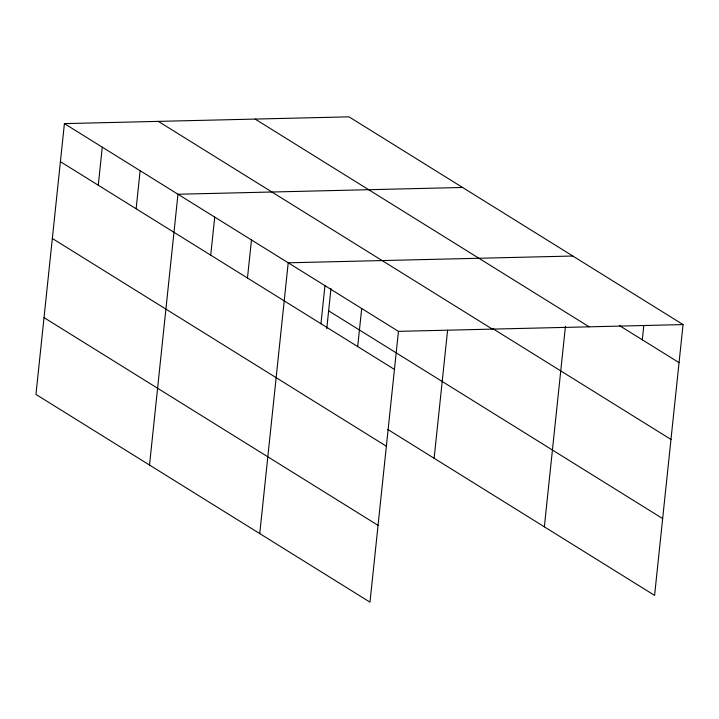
<?xml version="1.0" encoding="UTF-8"?>
<svg xmlns="http://www.w3.org/2000/svg" width="719" height="719" viewBox="0 0 719 719"><rect width="100%" height="100%" fill="white"/><g stroke="black" fill="none" stroke-linecap="round" stroke-linejoin="round"><path stroke-width="1.08" d="M64.413 123.614L35.95 394.416L369.979 602.154L398.443 331.351L64.413 123.614L349.021 116.846L683.05 324.584L654.587 595.386L387.757 429.432M98.269 185.232L102.269 147.161M136.125 208.771L140.124 170.709M149.516 465.049L177.979 194.247L462.587 187.47M210.721 255.164L214.729 217.102M247.471 278.019L251.47 239.948M259.748 533.606L288.211 262.803L572.818 256.027M320.953 323.721L324.952 285.65M326.759 328.655L330.974 288.553M357.694 346.567L361.702 308.505M434.132 458.273L447.586 330.21M544.355 526.829L565.431 326.372M642.31 339.799L643.793 325.653M398.443 331.351L683.05 324.584M619.697 325.734L679.051 362.646M255.101 119.075L589.131 326.812M492.91 328.709L670.98 439.453M158.333 121.385L492.362 329.122M328.628 310.842L662.657 518.579M60.414 161.685L394.443 369.422M52.343 238.483L386.373 446.229M44.021 317.618L378.05 525.355"/></g></svg>
